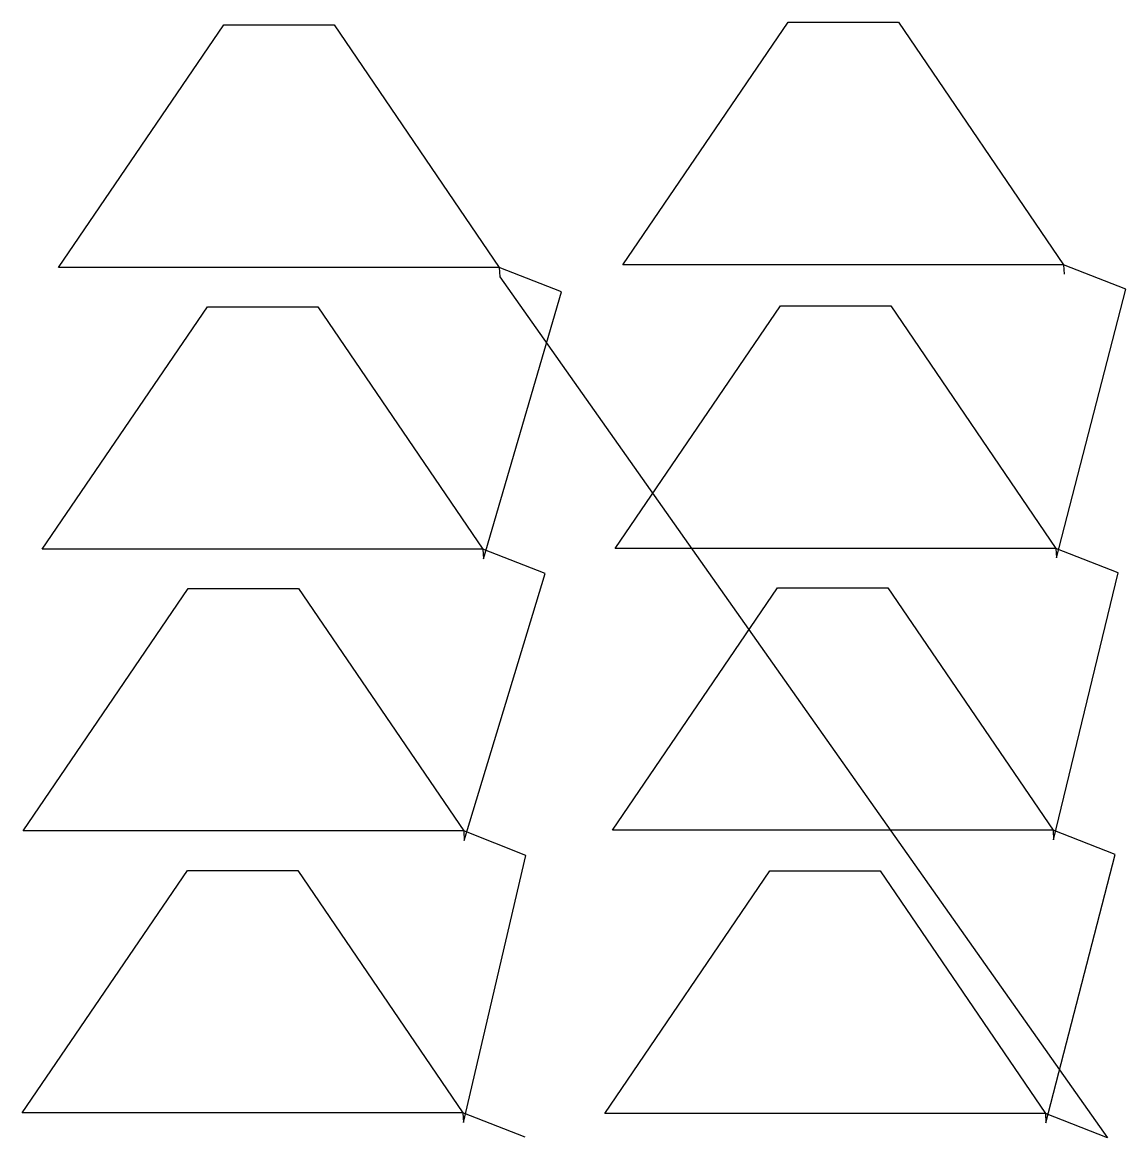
# Model space of a CAD drawing. Header units: metres. Extents: x 105 to 610, y 317 to 828.
import ezdxf

# ---------------------------------------------------------------- set-up
doc = ezdxf.new("R2010")
doc.units = ezdxf.units.M

msp = doc.modelspace()

# ---------------------------------------------------------------- linework, layer by layer
at = {"layer": 'TOOL_0'}
for p, q in [((379.901, 716.817), (455.583, 827.817)), ((455.583, 827.817), (506.112, 827.817)), ((506.112, 827.817), (581.794, 716.817)), ((121.395, 715.608), (197.077, 826.608)), ((197.077, 826.608), (247.606, 826.608)), ((247.606, 826.608), (323.288, 715.608)), ((323.287, 715.608), (121.395, 715.608)), ((351.75, 704.457), (323.287, 715.608)), ((323.288, 715.608), (323.514, 711.23)), ((581.793, 716.817), (379.901, 716.817)), ((610.257, 705.665), (581.793, 716.817)), ((581.794, 716.817), (582.02, 712.439)), ((323.514, 711.23), (601.941, 317.06)), ((578.526, 582.541), (610.257, 705.665)), ((316.044, 582.179), (351.75, 704.457)), ((113.925, 586.557), (189.607, 697.557)), ((189.607, 697.557), (240.136, 697.557)), ((240.136, 697.557), (315.818, 586.557)), ((376.407, 586.919), (452.089, 697.919)), ((452.089, 697.919), (502.618, 697.919)), ((502.618, 697.919), (578.3, 586.919)), ((315.817, 586.557), (113.925, 586.557)), ((344.28, 575.405), (315.817, 586.557)), ((315.818, 586.557), (316.044, 582.179)), ((578.299, 586.919), (376.407, 586.919)), ((606.762, 575.768), (578.299, 586.919)), ((578.3, 586.919), (578.526, 582.541)), ((307.249, 453.127), (344.28, 575.405)), ((577.2, 453.49), (606.762, 575.768)), ((105.13, 457.505), (180.812, 568.505)), ((180.812, 568.505), (231.341, 568.505)), ((231.341, 568.505), (307.023, 457.505)), ((375.081, 457.868), (450.763, 568.868)), ((450.763, 568.868), (501.292, 568.868)), ((501.292, 568.868), (576.974, 457.868)), ((307.022, 457.505), (105.13, 457.505)), ((335.486, 446.354), (307.022, 457.505)), ((307.023, 457.505), (307.249, 453.127)), ((576.973, 457.868), (375.081, 457.868)), ((605.436, 446.716), (576.973, 457.868)), ((576.974, 457.868), (577.2, 453.49)), ((306.887, 324.075), (335.486, 446.354)), ((573.705, 323.834), (605.436, 446.716)), ((104.768, 328.453), (180.45, 439.453)), ((180.45, 439.453), (230.979, 439.453)), ((230.979, 439.453), (306.661, 328.453)), ((371.586, 328.212), (447.268, 439.212)), ((447.268, 439.212), (497.797, 439.212)), ((497.797, 439.212), (573.479, 328.212)), ((306.66, 328.453), (104.768, 328.453)), ((335.123, 317.302), (306.66, 328.453)), ((306.661, 328.453), (306.887, 324.075)), ((573.478, 328.212), (371.586, 328.212)), ((601.941, 317.06), (573.478, 328.212)), ((573.479, 328.212), (573.705, 323.834))]:
    msp.add_line(p, q, dxfattribs=at)

doc.saveas('drawing.dxf')
